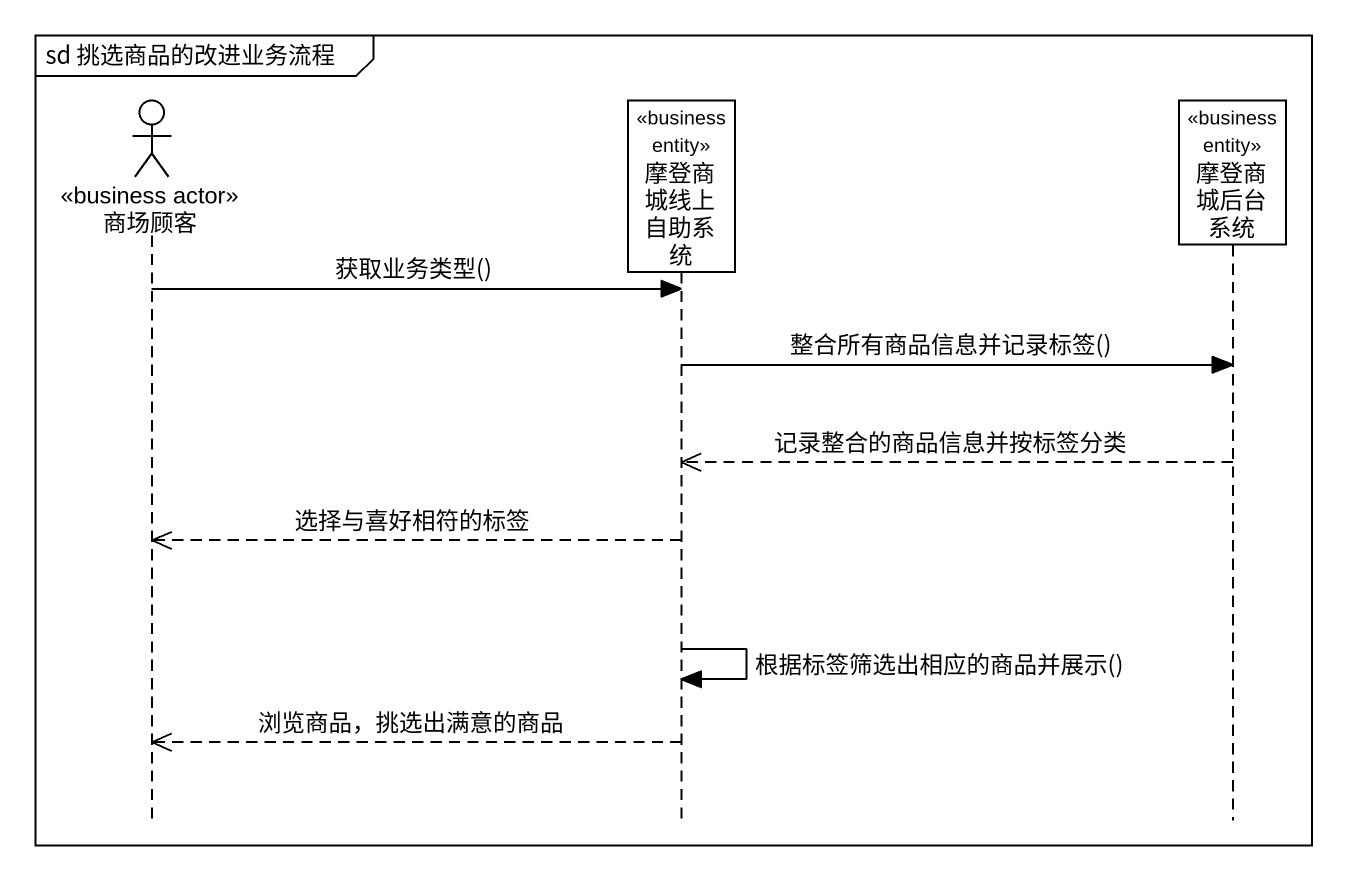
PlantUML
@startuml
mainframe sd 挑选商品的改进业务流程
hide footbox
actor 商场顾客 <<business actor>>
participant 摩登商城线上自助系统 <<business entity>>
participant 摩登商城后台系统 <<business entity>>

商场顾客 -> 摩登商城线上自助系统 : 获取业务类型()
摩登商城线上自助系统 -> 摩登商城后台系统 : 整合所有商品信息并记录标签()
摩登商城后台系统 -->> 摩登商城线上自助系统 : 记录整合的商品信息并按标签分类
摩登商城线上自助系统 -->> 商场顾客 : 选择与喜好相符的标签
摩登商城线上自助系统 -> 摩登商城线上自助系统 : 根据标签筛选出相应的商品并展示()
摩登商城线上自助系统 -->> 商场顾客 : 浏览商品，挑选出满意的商品
@enduml
